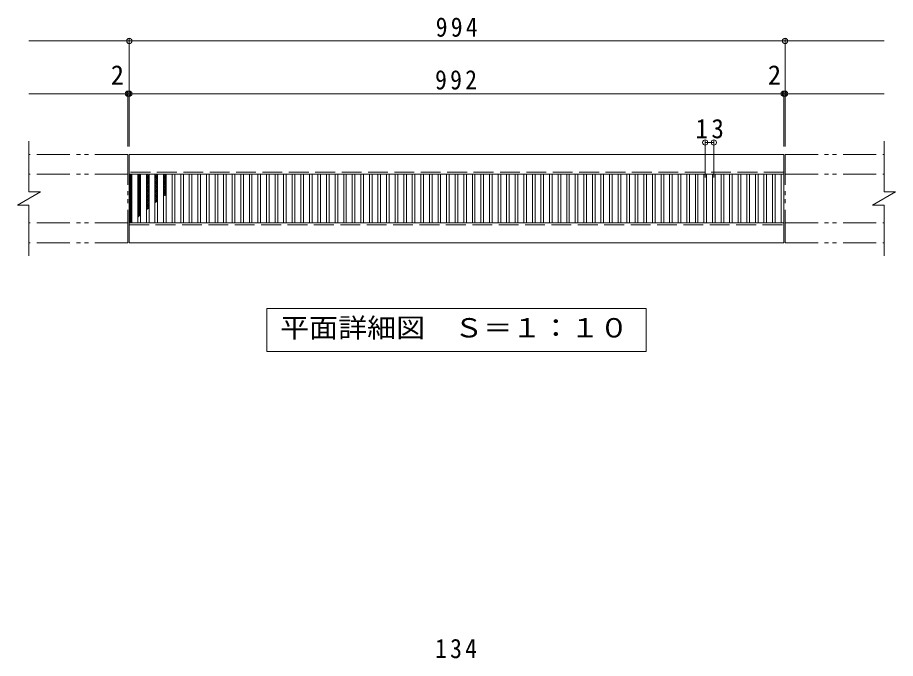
# Model space of a CAD drawing. Units: millimetres at full size, sheet at 1:10; details may follow other scales. Extents: x -1646 to 1620, y -1375 to 967.
# Drawn here: x -1646 to -316, y -5 to 967 of the extents above; entities that cross this region are included whole.
import ezdxf
from ezdxf.enums import TextEntityAlignment as Align

# ---------------------------------------------------------------- set-up
doc = ezdxf.new("R2010")
doc.units = ezdxf.units.MM
doc.header["$LTSCALE"] = 10
doc.header["$PDMODE"] = 32
doc.header["$PDSIZE"] = 8
doc.linetypes.add('DASHED3', pattern=[4, 3, -1])
doc.linetypes.add('DOUBLE_CHAIN1', pattern=[8.8, 5, -1, 0.6, -0.6, 0.6, -1])
for name, color, linetype, lineweight in [('A-0', 6, 'Continuous', 5), ('C-1', 2, 'Continuous', 9), ('C-2', 3, 'Continuous', 9), ('C-4', 7, 'Continuous', 9), ('C-5', 7, 'Continuous', 9), ('C-9', 6, 'Continuous', 5)]:
    doc.layers.add(name, color=color, linetype=linetype, lineweight=lineweight)
doc.styles.add('ＭＳ ゴシック', font='')
doc.styles.get('ＭＳ ゴシック').set_extended_font_data('MS Gothic')

msp = doc.modelspace()

# ---------------------------------------------------------------- linework, layer by layer
at = {"layer": 'C-1', "linetype": 'DOUBLE_CHAIN1'}
for p, q in [((-1478.93, 759.22), (-1628.93, 759.22)), ((-1478.93, 625.22), (-1478.93, 759.22)), ((-482.93, 759.22), (-332.93, 759.22)), ((-482.93, 625.22), (-482.93, 759.22)), ((-1478.93, 729.22), (-1628.93, 729.22)), ((-482.93, 729.22), (-332.93, 729.22)), ((-1478.93, 655.22), (-1628.93, 655.22)), ((-482.93, 655.22), (-332.93, 655.22)), ((-1478.93, 625.22), (-1628.93, 625.22)), ((-482.93, 625.22), (-332.93, 625.22))]:
    msp.add_line(p, q, dxfattribs=at)
at = {"layer": 'C-1'}
for p, q in [((-484.93, 759.22), (-1476.93, 759.22)), ((-1476.93, 729.22), (-1476.93, 759.22)), ((-484.93, 759.22), (-484.93, 729.22)), ((-484.93, 729.22), (-1476.93, 729.22)), ((-1646.25, 682.22), (-1611.61, 702.22)), ((-350.25, 682.22), (-315.61, 702.22)), ((-1476.93, 655.22), (-484.93, 655.22)), ((-1476.93, 625.22), (-1476.93, 655.22)), ((-484.93, 655.22), (-484.93, 625.22)), ((-1476.93, 625.22), (-484.93, 625.22))]:
    msp.add_line(p, q, dxfattribs=at)
at = {"layer": 'C-1', "linetype": 'DASHED3'}
for p, q in [((-484.93, 732.22), (-1476.93, 732.22)), ((-1476.93, 652.22), (-484.93, 652.22))]:
    msp.add_line(p, q, dxfattribs=at)
at = {"layer": 'C-1'}
for points in [[(-1628.93, 779.22), (-1628.93, 702.22), (-1611.61, 702.22)], [(-332.93, 779.22), (-332.93, 702.22), (-315.61, 702.22)], [(-1646.25, 682.22), (-1628.93, 682.22), (-1628.93, 605.22)], [(-350.25, 682.22), (-332.93, 682.22), (-332.93, 605.22)]]:
    msp.add_lwpolyline(points, dxfattribs=at)
at = {"layer": 'C-2'}
for p, q in [((-1476.93, 729.22), (-1476.93, 655.22)), ((-1472.93, 729.22), (-1472.93, 655.22)), ((-1463.93, 729.22), (-1463.93, 655.22)), ((-1459.93, 729.22), (-1459.93, 655.22)), ((-1450.93, 729.22), (-1450.93, 655.22)), ((-1446.93, 729.22), (-1446.93, 655.22)), ((-1437.93, 729.22), (-1437.93, 655.22)), ((-1433.93, 729.22), (-1433.93, 655.22)), ((-1424.93, 729.22), (-1424.93, 655.22)), ((-1420.93, 729.22), (-1420.93, 655.22)), ((-1411.93, 729.22), (-1411.93, 655.22)), ((-1407.93, 729.22), (-1407.93, 655.22)), ((-1398.93, 729.22), (-1398.93, 655.22)), ((-1394.93, 729.22), (-1394.93, 655.22)), ((-1385.93, 729.22), (-1385.93, 655.22)), ((-1381.93, 729.22), (-1381.93, 655.22)), ((-1372.93, 729.22), (-1372.93, 655.22)), ((-1368.93, 729.22), (-1368.93, 655.22)), ((-1359.93, 729.22), (-1359.93, 655.22)), ((-1355.93, 729.22), (-1355.93, 655.22)), ((-1346.93, 729.22), (-1346.93, 655.22)), ((-1342.93, 729.22), (-1342.93, 655.22)), ((-1333.93, 729.22), (-1333.93, 655.22)), ((-1329.93, 729.22), (-1329.93, 655.22)), ((-1320.93, 729.22), (-1320.93, 655.22)), ((-1316.93, 729.22), (-1316.93, 655.22)), ((-1307.93, 729.22), (-1307.93, 655.22)), ((-1303.93, 729.22), (-1303.93, 655.22)), ((-1294.93, 729.22), (-1294.93, 655.22)), ((-1290.93, 729.22), (-1290.93, 655.22)), ((-1281.93, 729.22), (-1281.93, 655.22)), ((-1277.93, 729.22), (-1277.93, 655.22)), ((-1268.93, 729.22), (-1268.93, 655.22)), ((-1264.93, 729.22), (-1264.93, 655.22)), ((-1255.93, 729.22), (-1255.93, 655.22)), ((-1251.93, 729.22), (-1251.93, 655.22)), ((-1242.93, 729.22), (-1242.93, 655.22)), ((-1238.93, 729.22), (-1238.93, 655.22)), ((-1229.93, 729.22), (-1229.93, 655.22)), ((-1225.93, 729.22), (-1225.93, 655.22)), ((-1216.93, 729.22), (-1216.93, 655.22)), ((-1212.93, 729.22), (-1212.93, 655.22)), ((-1203.93, 729.22), (-1203.93, 655.22)), ((-1199.93, 729.22), (-1199.93, 655.22)), ((-1190.93, 729.22), (-1190.93, 655.22)), ((-1186.93, 729.22), (-1186.93, 655.22)), ((-1177.93, 729.22), (-1177.93, 655.22)), ((-1173.93, 729.22), (-1173.93, 655.22)), ((-1164.93, 729.22), (-1164.93, 655.22)), ((-1160.93, 729.22), (-1160.93, 655.22)), ((-1151.93, 729.22), (-1151.93, 655.22)), ((-1147.93, 729.22), (-1147.93, 655.22)), ((-1138.93, 729.22), (-1138.93, 655.22)), ((-1134.93, 729.22), (-1134.93, 655.22)), ((-1125.93, 729.22), (-1125.93, 655.22)), ((-1121.93, 729.22), (-1121.93, 655.22)), ((-1112.93, 729.22), (-1112.93, 655.22)), ((-1108.93, 729.22), (-1108.93, 655.22)), ((-1099.93, 729.22), (-1099.93, 655.22)), ((-1095.93, 729.22), (-1095.93, 655.22)), ((-1086.93, 729.22), (-1086.93, 655.22)), ((-1082.93, 729.22), (-1082.93, 655.22)), ((-1073.93, 729.22), (-1073.93, 655.22)), ((-1069.93, 729.22), (-1069.93, 655.22)), ((-1060.93, 729.22), (-1060.93, 655.22)), ((-1056.93, 729.22), (-1056.93, 655.22)), ((-1047.93, 729.22), (-1047.93, 655.22)), ((-1043.93, 729.22), (-1043.93, 655.22)), ((-1034.93, 729.22), (-1034.93, 655.22)), ((-1030.93, 729.22), (-1030.93, 655.22)), ((-1021.93, 729.22), (-1021.93, 655.22)), ((-1017.93, 729.22), (-1017.93, 655.22)), ((-1008.93, 729.22), (-1008.93, 655.22)), ((-1004.93, 729.22), (-1004.93, 655.22)), ((-995.93, 729.22), (-995.93, 655.22)), ((-991.93, 729.22), (-991.93, 655.22)), ((-982.93, 729.22), (-982.93, 655.22)), ((-978.93, 729.22), (-978.93, 655.22)), ((-969.93, 729.22), (-969.93, 655.22)), ((-965.93, 729.22), (-965.93, 655.22)), ((-956.93, 729.22), (-956.93, 655.22)), ((-952.93, 729.22), (-952.93, 655.22)), ((-943.93, 729.22), (-943.93, 655.22)), ((-939.93, 729.22), (-939.93, 655.22)), ((-930.93, 729.22), (-930.93, 655.22)), ((-926.93, 729.22), (-926.93, 655.22)), ((-917.93, 729.22), (-917.93, 655.22)), ((-913.93, 729.22), (-913.93, 655.22)), ((-904.93, 729.22), (-904.93, 655.22)), ((-900.92, 729.22), (-900.92, 655.22)), ((-891.93, 729.22), (-891.93, 655.22)), ((-887.92, 729.22), (-887.92, 655.22)), ((-878.92, 729.22), (-878.92, 655.22)), ((-874.92, 729.22), (-874.92, 655.22)), ((-865.92, 729.22), (-865.92, 655.22)), ((-861.93, 729.22), (-861.93, 655.22)), ((-852.92, 729.22), (-852.92, 655.22)), ((-848.92, 729.22), (-848.92, 655.22)), ((-839.92, 729.22), (-839.92, 655.22)), ((-835.92, 729.22), (-835.92, 655.22)), ((-826.92, 729.22), (-826.92, 655.22)), ((-822.92, 729.22), (-822.92, 655.22)), ((-813.92, 729.22), (-813.92, 655.22)), ((-809.92, 729.22), (-809.92, 655.22)), ((-800.92, 729.22), (-800.92, 655.22)), ((-796.92, 729.22), (-796.92, 655.22)), ((-787.92, 729.22), (-787.92, 655.22)), ((-783.92, 729.22), (-783.92, 655.22)), ((-774.92, 729.22), (-774.92, 655.22)), ((-770.92, 729.22), (-770.92, 655.22)), ((-761.92, 729.22), (-761.92, 655.22)), ((-757.92, 729.22), (-757.92, 655.22)), ((-748.92, 729.22), (-748.92, 655.22)), ((-744.92, 729.22), (-744.92, 655.22)), ((-735.92, 729.22), (-735.92, 655.22)), ((-731.92, 729.22), (-731.92, 655.22)), ((-722.92, 729.22), (-722.92, 655.22)), ((-718.92, 729.22), (-718.92, 655.22)), ((-709.92, 729.22), (-709.92, 655.22)), ((-705.92, 729.22), (-705.92, 655.22)), ((-696.92, 729.22), (-696.92, 655.22)), ((-692.92, 729.22), (-692.92, 655.22)), ((-683.92, 729.22), (-683.92, 655.22)), ((-679.92, 729.22), (-679.92, 655.22)), ((-670.92, 729.22), (-670.92, 655.22)), ((-666.92, 729.22), (-666.92, 655.22)), ((-657.92, 729.22), (-657.92, 655.22)), ((-653.92, 729.22), (-653.92, 655.22)), ((-644.92, 729.22), (-644.92, 655.22)), ((-640.92, 729.22), (-640.92, 655.22)), ((-631.92, 729.22), (-631.92, 655.22)), ((-627.92, 729.22), (-627.92, 655.22)), ((-618.92, 729.22), (-618.92, 655.22)), ((-614.92, 729.22), (-614.92, 655.22)), ((-605.92, 729.22), (-605.92, 655.22)), ((-601.92, 729.22), (-601.92, 655.22)), ((-592.92, 729.22), (-592.92, 655.22)), ((-588.92, 729.22), (-588.92, 655.22)), ((-579.92, 729.22), (-579.92, 655.22)), ((-575.92, 729.22), (-575.92, 655.22)), ((-566.92, 729.22), (-566.92, 655.22)), ((-562.92, 729.22), (-562.92, 655.22)), ((-553.92, 729.22), (-553.92, 655.22)), ((-549.92, 729.22), (-549.92, 655.22)), ((-540.92, 729.22), (-540.92, 655.22)), ((-536.92, 729.22), (-536.92, 655.22)), ((-527.92, 729.22), (-527.92, 655.22)), ((-523.92, 729.22), (-523.92, 655.22)), ((-514.92, 729.22), (-514.92, 655.22)), ((-510.92, 729.22), (-510.92, 655.22)), ((-501.92, 729.22), (-501.92, 655.22)), ((-497.92, 729.22), (-497.92, 655.22)), ((-488.93, 729.22), (-488.93, 655.22)), ((-484.93, 729.22), (-484.93, 655.22))]:
    msp.add_line(p, q, dxfattribs=at)
at = {"layer": 'C-4'}
for p, q in [((-1476.93, 771.22), (-1476.93, 934.22)), ((-482.93, 771.22), (-482.93, 934.22)), ((-1628.93, 931.22), (-332.93, 931.22)), ((-1478.93, 771.22), (-1478.93, 854.22)), ((-484.93, 771.22), (-484.93, 854.22)), ((-1628.93, 851.22), (-332.93, 851.22)), ((-603.92, 724), (-603.92, 780.15)), ((-603.92, 777.15), (-590.92, 777.15)), ((-590.92, 724), (-590.92, 780.15))]:
    msp.add_line(p, q, dxfattribs=at)
for p in [(-1476.93, 931.22), (-482.93, 931.22), (-1478.93, 851.22), (-1476.93, 851.22), (-484.93, 851.22), (-482.93, 851.22), (-603.92, 777.15), (-590.92, 777.15)]:
    msp.add_point(p, dxfattribs=at)
at = {"layer": 'C-5'}
msp.add_lwpolyline([(-1268.43, 460.22), (-1268.43, 525.22), (-693.43, 525.22), (-693.43, 460.22)], close=True, dxfattribs=at)
at = {"layer": 'C-9'}
for p, q in [((-1476.93, 725.43), (-1473.14, 729.22)), ((-1476.93, 728.26), (-1475.97, 729.22)), ((-1476.93, 727.98), (-1472.93, 723.98)), ((-1476.93, 722.6), (-1472.93, 726.6)), ((-1476.93, 725.15), (-1472.93, 721.15)), ((-1476.93, 719.77), (-1472.93, 723.77)), ((-1476.93, 722.32), (-1472.93, 718.32)), ((-1476.93, 716.94), (-1472.93, 720.94)), ((-1476.93, 719.49), (-1472.93, 715.49)), ((-1475.34, 729.22), (-1472.93, 726.81)), ((-1463.93, 726.29), (-1461, 729.22)), ((-1463.93, 729.11), (-1463.83, 729.22)), ((-1463.93, 723.46), (-1459.93, 727.46)), ((-1463.93, 727.12), (-1459.93, 723.12)), ((-1463.93, 720.63), (-1459.93, 724.63)), ((-1463.93, 724.29), (-1459.93, 720.29)), ((-1463.93, 717.8), (-1459.93, 721.8)), ((-1463.93, 721.46), (-1459.93, 717.46)), ((-1463.93, 714.97), (-1459.93, 718.97)), ((-1463.93, 718.64), (-1459.93, 714.64)), ((-1463.2, 729.22), (-1459.93, 725.95)), ((-1460.37, 729.22), (-1459.93, 728.78)), ((-1450.93, 727.14), (-1448.86, 729.22)), ((-1450.93, 729.09), (-1446.93, 725.09)), ((-1450.93, 724.31), (-1446.93, 728.31)), ((-1450.93, 726.26), (-1446.93, 722.26)), ((-1450.93, 721.49), (-1446.93, 725.49)), ((-1450.93, 723.43), (-1446.93, 719.43)), ((-1450.93, 718.66), (-1446.93, 722.66)), ((-1450.93, 720.61), (-1446.93, 716.61)), ((-1450.93, 715.83), (-1446.93, 719.83)), ((-1448.23, 729.22), (-1446.93, 727.92)), ((-1437.93, 728), (-1436.71, 729.22)), ((-1437.93, 725.17), (-1433.93, 729.17)), ((-1437.93, 728.23), (-1433.93, 724.23)), ((-1437.93, 722.34), (-1433.93, 726.34)), ((-1437.93, 725.41), (-1433.93, 721.41)), ((-1437.93, 719.52), (-1433.93, 723.52)), ((-1437.93, 722.58), (-1433.93, 718.58)), ((-1437.93, 716.69), (-1433.93, 720.69)), ((-1437.93, 719.75), (-1433.93, 715.75)), ((-1436.09, 729.22), (-1433.93, 727.06)), ((-1424.93, 726.03), (-1421.74, 729.22)), ((-1424.93, 728.86), (-1424.57, 729.22)), ((-1424.93, 727.38), (-1420.93, 723.38)), ((-1424.93, 723.2), (-1420.93, 727.2)), ((-1424.93, 724.55), (-1420.93, 720.55)), ((-1424.93, 720.37), (-1420.93, 724.37)), ((-1424.93, 721.72), (-1420.93, 717.72)), ((-1424.93, 717.55), (-1420.93, 721.55)), ((-1424.93, 718.89), (-1420.93, 714.89)), ((-1424.93, 714.72), (-1420.93, 718.72)), ((-1423.94, 729.22), (-1420.93, 726.2)), ((-1421.12, 729.22), (-1420.93, 729.03)), ((-1476.93, 714.11), (-1472.93, 718.11)), ((-1476.93, 716.67), (-1472.93, 712.66)), ((-1476.93, 711.29), (-1472.93, 715.29)), ((-1476.93, 713.84), (-1472.93, 709.84)), ((-1476.93, 708.46), (-1472.93, 712.46)), ((-1476.93, 711.01), (-1472.93, 707.01)), ((-1476.93, 705.63), (-1472.93, 709.63)), ((-1476.93, 708.18), (-1472.93, 704.18)), ((-1476.93, 702.8), (-1472.93, 706.8)), ((-1476.93, 705.35), (-1472.93, 701.35)), ((-1463.93, 712.14), (-1459.93, 716.14)), ((-1463.93, 715.81), (-1459.93, 711.81)), ((-1463.93, 709.31), (-1459.93, 713.31)), ((-1463.93, 712.98), (-1459.93, 708.98)), ((-1463.93, 706.49), (-1459.93, 710.49)), ((-1463.93, 710.15), (-1459.93, 706.15)), ((-1463.93, 703.66), (-1459.93, 707.66)), ((-1463.93, 707.32), (-1459.93, 703.32)), ((-1450.93, 717.78), (-1446.93, 713.78)), ((-1450.93, 713), (-1446.93, 717)), ((-1450.93, 714.95), (-1446.93, 710.95)), ((-1450.93, 710.17), (-1446.93, 714.17)), ((-1450.93, 712.12), (-1446.93, 708.12)), ((-1450.93, 707.34), (-1446.93, 711.34)), ((-1450.93, 709.29), (-1446.93, 705.29)), ((-1450.93, 704.52), (-1446.93, 708.52)), ((-1450.93, 706.46), (-1446.93, 702.46)), ((-1450.93, 701.69), (-1446.93, 705.69)), ((-1437.93, 713.86), (-1433.93, 717.86)), ((-1437.93, 716.92), (-1433.93, 712.92)), ((-1437.93, 711.03), (-1433.93, 715.03)), ((-1437.93, 714.09), (-1433.93, 710.09)), ((-1437.93, 708.2), (-1433.93, 712.2)), ((-1437.93, 711.26), (-1433.93, 707.26)), ((-1437.93, 705.37), (-1433.93, 709.37)), ((-1437.93, 708.43), (-1433.93, 704.43)), ((-1437.93, 702.55), (-1433.93, 706.55)), ((-1437.93, 705.61), (-1433.93, 701.61)), ((-1424.93, 716.06), (-1420.93, 712.06)), ((-1424.93, 711.89), (-1420.93, 715.89)), ((-1424.93, 713.23), (-1420.93, 709.23)), ((-1424.93, 709.06), (-1420.93, 713.06)), ((-1424.93, 710.41), (-1420.93, 706.41)), ((-1424.93, 706.23), (-1420.93, 710.23)), ((-1424.93, 707.58), (-1420.93, 703.58)), ((-1424.93, 703.4), (-1420.93, 707.4)), ((-1476.93, 699.97), (-1472.93, 703.97)), ((-1476.93, 702.52), (-1472.93, 698.52)), ((-1476.93, 697.14), (-1472.93, 701.14)), ((-1476.93, 699.69), (-1472.93, 695.69)), ((-1476.93, 694.31), (-1472.93, 698.31)), ((-1476.93, 696.87), (-1472.93, 692.87)), ((-1476.93, 691.49), (-1472.93, 695.49)), ((-1476.93, 694.04), (-1472.93, 690.04)), ((-1476.93, 688.66), (-1472.93, 692.66)), ((-1463.93, 700.83), (-1459.93, 704.83)), ((-1463.93, 704.49), (-1459.93, 700.49)), ((-1463.93, 698), (-1459.93, 702)), ((-1463.93, 701.67), (-1459.93, 697.66)), ((-1463.93, 695.17), (-1459.93, 699.17)), ((-1463.93, 698.84), (-1459.93, 694.84)), ((-1463.93, 692.34), (-1459.93, 696.34)), ((-1463.93, 696.01), (-1459.93, 692.01)), ((-1463.93, 689.52), (-1459.93, 693.52)), ((-1463.93, 693.18), (-1459.93, 689.18)), ((-1450.93, 703.64), (-1446.93, 699.64)), ((-1450.93, 698.86), (-1446.93, 702.86)), ((-1450.93, 700.81), (-1446.93, 696.81)), ((-1450.93, 696.03), (-1446.93, 700.03)), ((-1450.93, 697.98), (-1446.93, 693.98)), ((-1450.93, 693.2), (-1446.93, 697.2)), ((-1450.93, 695.15), (-1446.93, 691.15)), ((-1450.93, 690.37), (-1446.93, 694.37)), ((-1450.93, 692.32), (-1446.93, 688.32)), ((-1437.93, 699.72), (-1433.93, 703.72)), ((-1437.93, 702.78), (-1433.93, 698.78)), ((-1437.93, 696.89), (-1433.93, 700.89)), ((-1437.93, 699.95), (-1433.93, 695.95)), ((-1437.93, 694.06), (-1433.93, 698.06)), ((-1437.93, 697.12), (-1433.93, 693.12)), ((-1437.93, 691.23), (-1433.93, 695.23)), ((-1437.93, 694.29), (-1433.93, 690.29)), ((-1437.93, 688.4), (-1433.93, 692.4)), ((-1424.93, 704.75), (-1420.93, 700.75)), ((-1424.93, 700.57), (-1420.93, 704.57)), ((-1424.93, 701.92), (-1421.13, 698.12)), ((-1424.93, 697.75), (-1420.93, 701.75)), ((-1424.93, 699.09), (-1422.79, 696.95)), ((-1424.93, 696.26), (-1424.45, 695.79)), ((-1423.15, 696.7), (-1420.93, 698.92)), ((-1476.93, 691.21), (-1472.93, 687.21)), ((-1476.93, 685.83), (-1472.93, 689.83)), ((-1476.93, 688.38), (-1472.93, 684.38)), ((-1476.93, 683), (-1472.93, 687)), ((-1476.93, 685.55), (-1472.93, 681.55)), ((-1476.93, 680.17), (-1472.93, 684.17)), ((-1476.93, 682.72), (-1472.93, 678.72)), ((-1476.93, 677.34), (-1472.93, 681.34)), ((-1476.93, 679.9), (-1472.93, 675.9)), ((-1463.93, 686.69), (-1459.93, 690.69)), ((-1463.93, 690.35), (-1459.93, 686.35)), ((-1463.93, 683.86), (-1459.93, 687.86)), ((-1463.93, 687.52), (-1459.93, 683.52)), ((-1463.93, 681.03), (-1459.93, 685.03)), ((-1463.93, 684.69), (-1459.93, 680.69)), ((-1463.93, 678.2), (-1459.93, 682.2)), ((-1463.93, 681.87), (-1459.93, 677.87)), ((-1463.93, 675.37), (-1459.93, 679.37)), ((-1463.93, 679.04), (-1459.93, 675.04)), ((-1450.93, 687.55), (-1446.93, 691.55)), ((-1450.93, 689.49), (-1446.93, 685.49)), ((-1450.93, 684.72), (-1446.93, 688.72)), ((-1450.93, 686.67), (-1446.93, 682.66)), ((-1450.93, 681.89), (-1446.93, 685.89)), ((-1450.93, 683.84), (-1446.93, 679.84)), ((-1450.93, 679.06), (-1446.93, 683.06)), ((-1450.93, 681.01), (-1447.07, 677.15)), ((-1450.93, 676.23), (-1446.93, 680.23)), ((-1437.93, 691.46), (-1434.1, 687.63)), ((-1437.93, 685.57), (-1433.93, 689.57)), ((-1437.93, 688.64), (-1435.76, 686.47)), ((-1437.93, 685.81), (-1437.43, 685.3)), ((-1476.93, 674.52), (-1472.93, 678.52)), ((-1476.93, 677.07), (-1472.93, 673.07)), ((-1476.93, 671.69), (-1472.93, 675.69)), ((-1476.93, 674.24), (-1472.93, 670.24)), ((-1476.93, 668.86), (-1472.93, 672.86)), ((-1476.93, 671.41), (-1472.93, 667.41)), ((-1476.93, 666.03), (-1472.93, 670.03)), ((-1476.93, 668.58), (-1472.93, 664.58)), ((-1476.93, 663.2), (-1472.93, 667.2)), ((-1476.93, 665.75), (-1472.93, 661.75)), ((-1463.93, 672.55), (-1459.93, 676.55)), ((-1463.93, 676.21), (-1459.93, 672.21)), ((-1463.93, 669.72), (-1459.93, 673.72)), ((-1463.93, 673.38), (-1459.93, 669.38)), ((-1463.93, 666.89), (-1459.93, 670.89)), ((-1463.93, 670.55), (-1460.04, 666.66)), ((-1463.93, 664.06), (-1459.93, 668.06)), ((-1463.93, 667.72), (-1461.71, 665.5)), ((-1450.93, 678.18), (-1448.73, 675.98)), ((-1450.93, 675.35), (-1450.4, 674.82)), ((-1447.45, 676.88), (-1446.93, 677.4)), ((-1476.93, 660.37), (-1472.93, 664.37)), ((-1476.93, 662.92), (-1472.93, 658.93)), ((-1476.93, 657.55), (-1472.93, 661.55)), ((-1476.93, 660.1), (-1473.01, 656.18)), ((-1476.93, 657.27), (-1474.88, 655.22)), ((-1476.43, 655.22), (-1472.93, 658.72)), ((-1463.93, 664.9), (-1463.37, 664.34))]:
    msp.add_line(p, q, dxfattribs=at)

# ---------------------------------------------------------------- texts
at = {"layer": 'A-0', "color": 2, "insert": (-1013.43, -5.27), "char_height": 29.33, "attachment_point": 7, "style": 'ＭＳ ゴシック'}
msp.add_mtext('\\T1.27;\\W0.9;134', dxfattribs=at)
at = {"layer": 'C-4', "color": 2, "style": 'ＭＳ ゴシック'}
for p in [(-1504.89, 856.22), (-508.89, 856.22)]:
    msp.add_text('2', height=29.33, dxfattribs=at).set_placement(p, align=Align.BOTTOM_LEFT)
at = {"layer": 'C-4', "color": 2, "char_height": 29.33, "attachment_point": 7, "style": 'ＭＳ ゴシック'}
for s, insert in [('\\T1.27;\\W0.9;994', (-1012.43, 937.22)), ('\\T1.27;\\W0.9;992', (-1013.43, 857.22)), ('\\T1.27;\\W0.95;13', (-618.67, 783.15))]:
    msp.add_mtext(s, dxfattribs=dict(at, insert=insert))
at = {"layer": 'C-5', "color": 2, "style": 'ＭＳ ゴシック', "width": 1.1}
msp.add_text('平面詳細図\u3000Ｓ＝１：１０', height=29.33, dxfattribs=at).set_placement((-1248.43, 472.72), align=Align.BOTTOM_LEFT)

doc.saveas('drawing.dxf')
